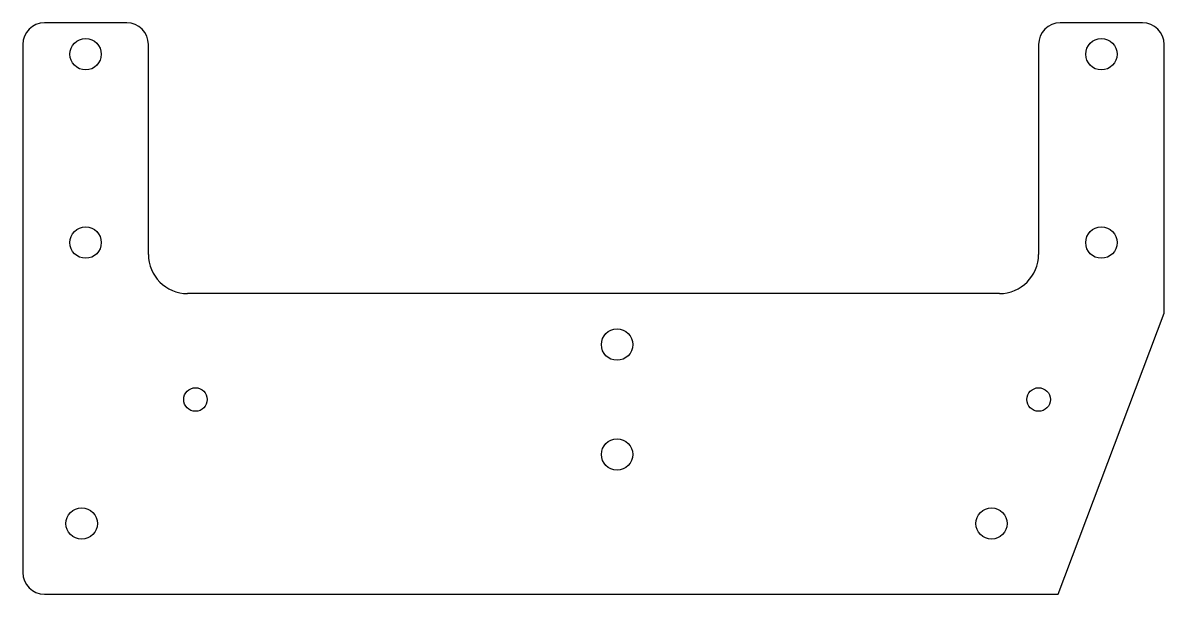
# Model space of a CAD drawing. Header units: millimetres. Extents: x 469 to 614, y 406 to 479.
import ezdxf

# ---------------------------------------------------------------- set-up
doc = ezdxf.new("R2010")
doc.units = ezdxf.units.MM

msp = doc.modelspace()

# ---------------------------------------------------------------- linework, layer by layer
at = {"color": 7, "linetype": 'Continuous', "lineweight": 25}
for p, q in [((482.25, 478.97), (471.75, 478.97)), ((611.7, 478.97), (601.2, 478.97)), ((469, 476.22), (469, 408.92)), ((485, 449.47), (485, 476.22)), ((598.45, 476.22), (598.45, 449.47)), ((614.45, 441.97), (614.45, 476.22)), ((593.45, 444.47), (490, 444.47)), ((600.95, 406.17), (614.45, 441.97)), ((471.75, 406.17), (600.95, 406.17))]:
    msp.add_line(p, q, dxfattribs=at)
for centre, radius in [((477, 474.97), 2), ((606.45, 474.97), 2), ((477, 450.97), 2), ((606.45, 450.97), 2), ((544.73, 437.97), 2), ((491, 430.97), 1.5), ((598.45, 430.97), 1.5), ((544.73, 423.97), 2), ((476.5, 415.17), 2), ((592.45, 415.17), 2)]:
    msp.add_circle(centre, radius, dxfattribs=at)
for centre, radius, start, end in [((471.75, 476.22), 2.75, 90, 180), ((482.25, 476.22), 2.75, 0, 90), ((601.2, 476.22), 2.75, 90, 180), ((611.7, 476.22), 2.75, 0, 90), ((490, 449.47), 5, 180, 270), ((593.45, 449.47), 5, 270, 0), ((471.75, 408.92), 2.75, 180, 270)]:
    msp.add_arc(centre, radius, start, end, dxfattribs=at)

doc.saveas('drawing.dxf')
